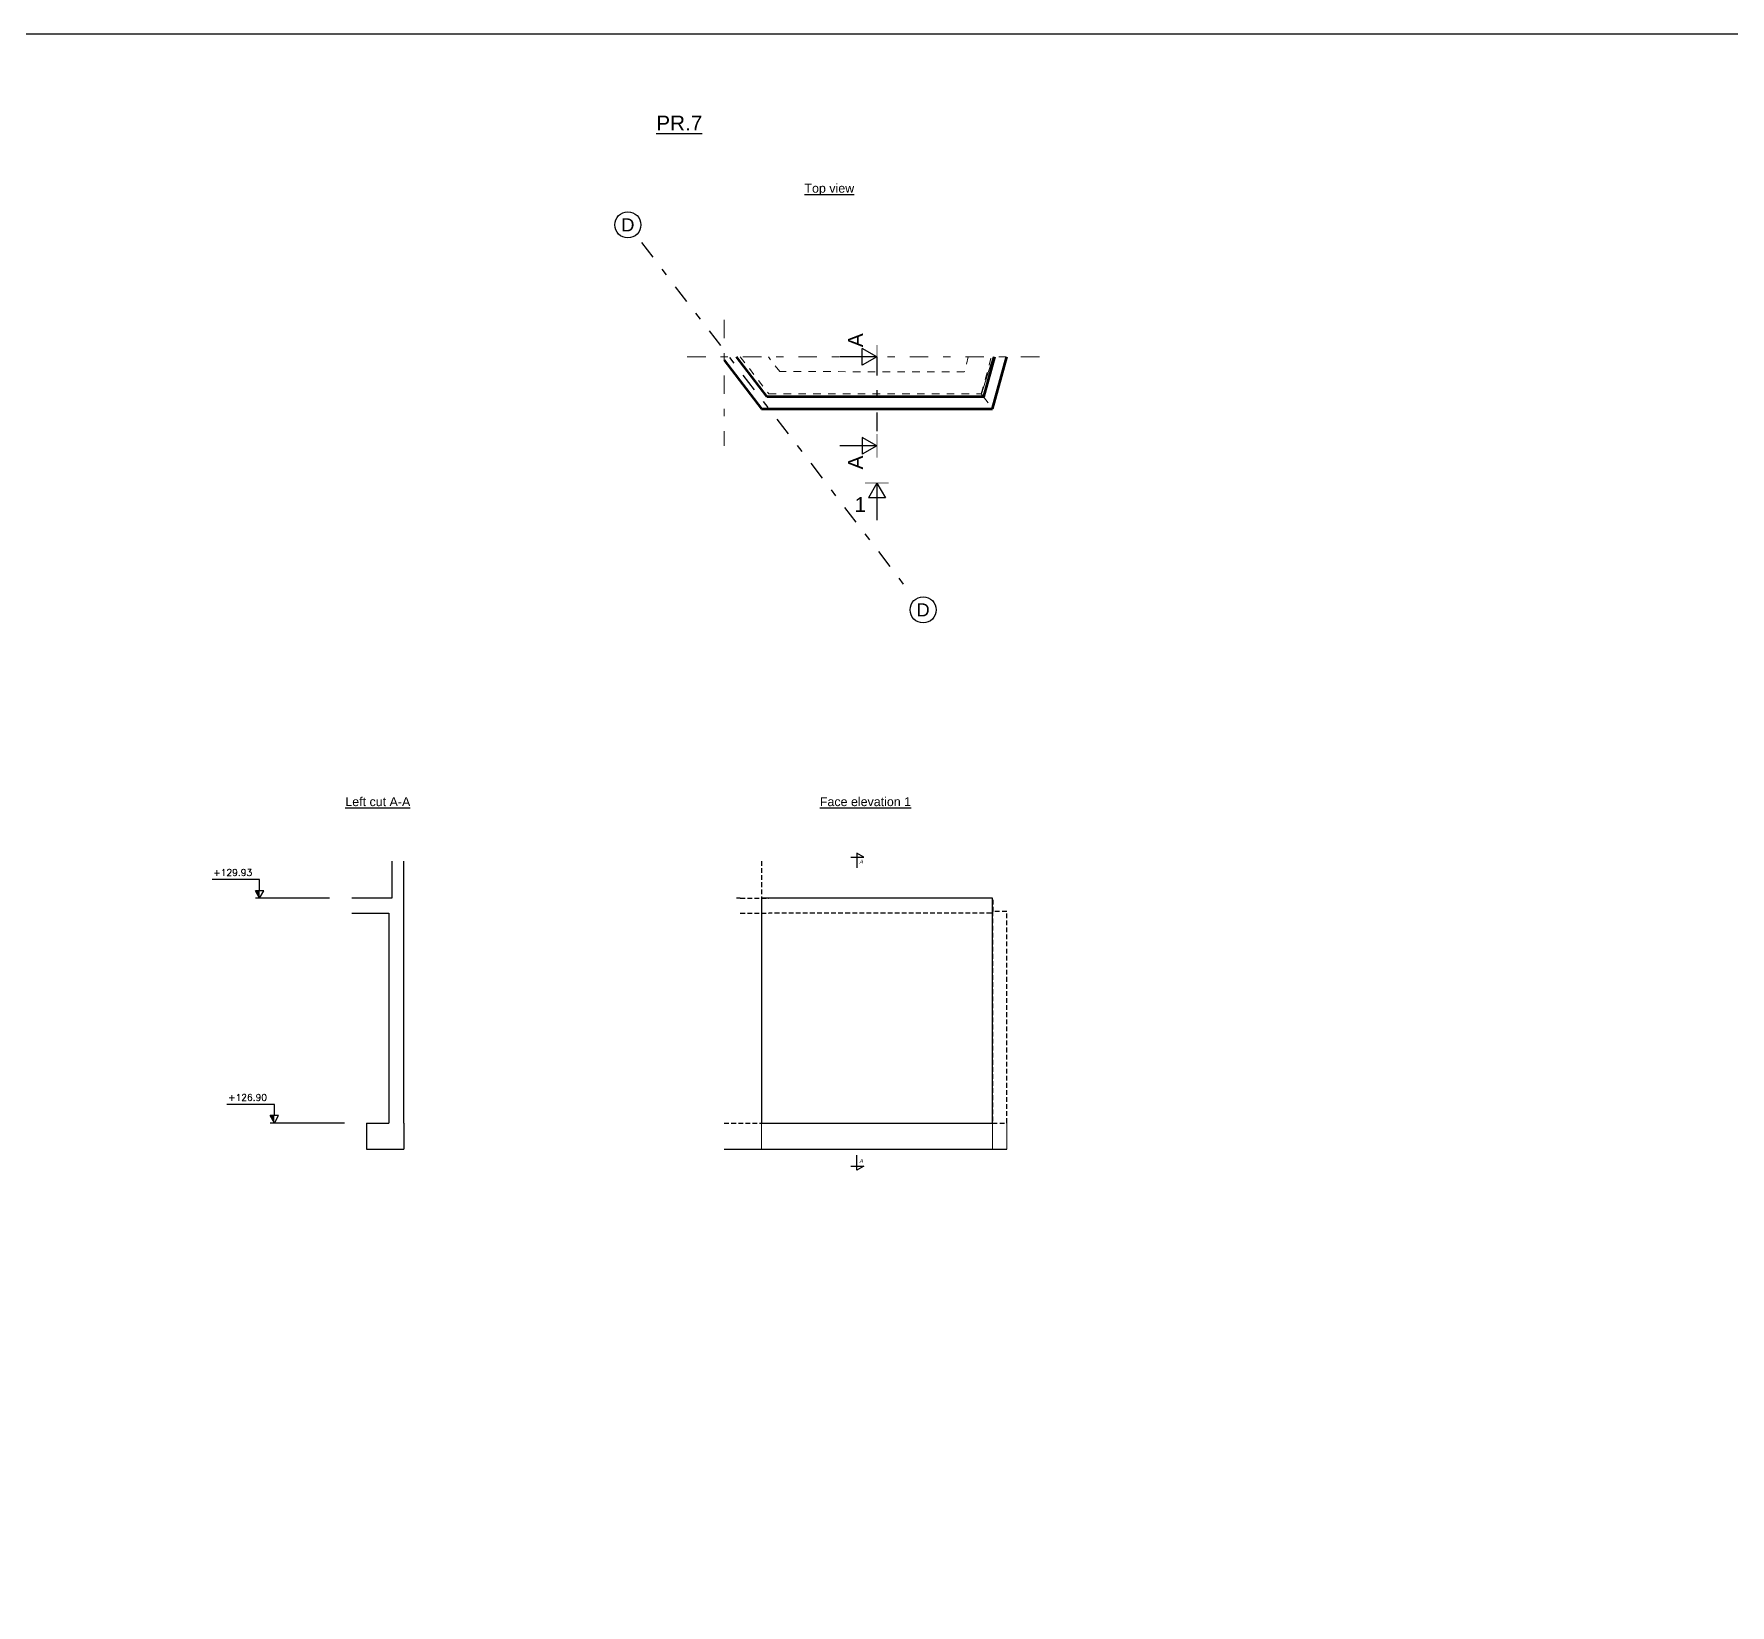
# Model space of a CAD drawing. Header units: millimetres. Extents: x -21776 to 63757, y -7870 to 8483.
# Drawn here: x 50650 to 52937, y -4478 to -2361 of the extents above; entities that cross this region are included whole.
import ezdxf
from ezdxf.enums import TextEntityAlignment as Align

# ---------------------------------------------------------------- set-up
doc = ezdxf.new("R2010")
doc.units = ezdxf.units.MM
for name, pattern in [('CACHE', [9.525, 6.35, -3.175]), ('GrDotted', [0.4, 0.1, -0.1, 0.1, -0.1]), ('GrFeatureAxis', [0.85, 0.25, -0.2, 0.1, -0.2, 0.1])]:
    doc.linetypes.add(name, pattern=pattern)
for name, color, linetype in [('GO-TEXTE', 9, 'Continuous'), ('Grid', 7, 'Continuous'), ('K_ENT_M_Building_PR.7', 7, 'Continuous'), ('K_FOT_M_Building_PR.7', 7, 'Continuous'), ('K_FOT_M_Building_V.46', 7, 'Continuous'), ('K_SLB_M_Building_PR.7', 7, 'Continuous'), ('K_wAL_M_Building_PR.7', 7, 'Continuous'), ('préfa v', 2, 'Continuous'), ('STR_VOI-POT', 6, 'Continuous')]:
    doc.layers.add(name, color=color, linetype=linetype)
doc.styles.add('GrCut', font='swissli.ttf', dxfattribs={"height": 0.2})
doc.styles.add('GrDimensions', font='simplex.shx')
doc.styles.add('GrElevation', font='swissli.ttf', dxfattribs={"height": 0.2})
doc.styles.add('GrGrid', font='ARIAL.TTF', dxfattribs={"height": 0.17})
doc.styles.add('GrTitleDrawing', font='swissli.ttf', dxfattribs={"height": 0.2})
doc.styles.add('Lucida', font='')
doc.styles.get('Lucida').set_extended_font_data('Lucida Sans', italic=True)

# ---------------------------------------------------------------- blocks, each defined once
blk = doc.blocks.new('World Level Arrow 5_i')
at = {"color": 7, "linetype": 'Continuous', "lineweight": -3, "extrusion": (0, -1.22461e-16, -1)}
for p, q in [((0, 9.43), (0, -0.57)), ((-1, 0.57), (-1, -0.57)), ((0, 0), (-1, 0.57)), ((0, 0), (-1, -0.57))]:
    blk.add_line(p, q, dxfattribs=at)
blk.add_solid([(1, -0.57), (0, 0), (1, 0)], dxfattribs=at)

msp = doc.modelspace()

# ---------------------------------------------------------------- linework, layer by layer
at = {"layer": 'GO-TEXTE', "flags": 128}
for points in [[(51751.29787, -3470.27089), (51768.94561, -3470.27089), (51759.26756, -3464.99084), (51759.26756, -3484.91231)], [(51751.29787, -3886.76649), (51768.94561, -3886.76649), (51759.26756, -3892.04655), (51759.26756, -3872.12507)]]:
    msp.add_lwpolyline(points, dxfattribs=at)
at = {"layer": 'Grid', "color": 4, "linetype": 'GrFeatureAxis', "lineweight": 25, "ltscale": 100}
msp.add_line((51469.03632, -2642.06808), (51830.51, -3113.30821), dxfattribs=at)
at = {"layer": 'Grid', "color": 1, "linetype": 'Continuous', "lineweight": 25, "ltscale": 100}
for centre in [(51450.77734, -2618.26451), (51848.76897, -3137.11177)]:
    msp.add_ellipse(centre, major_axis=(12.4308, 12.4308), ratio=1, start_param=5.4977871438, end_param=11.780972451, dxfattribs=at)
at = {"layer": 'K_ENT_M_Building_PR.7', "color": 9, "linetype": 'GrFeatureAxis', "lineweight": 20, "ltscale": 100}
for p, q in [((51580.69967, -2746.13725), (51580.69967, -2916.13975)), ((51530.69967, -2796.13725), (52011.45823, -2796.13725))]:
    msp.add_line(p, q, dxfattribs=at)
at = {"layer": 'K_ENT_M_Building_PR.7', "color": 7, "linetype": 'Continuous', "lineweight": -3, "ltscale": 100}
for p, q in [((51786.57346, -2796.13725), (51766.57346, -2784.79095)), ((51766.57346, -2807.48356), (51766.57346, -2784.79095)), ((51766.57346, -2796.13725), (51736.57346, -2796.13725)), ((51786.57346, -2796.13725), (51766.57346, -2796.13725)), ((51786.57346, -2796.13725), (51766.57346, -2807.48356)), ((51786.57346, -2966.13975), (51775.22715, -2986.13975)), ((51786.57346, -2966.13975), (51797.91977, -2986.13975)), ((51786.57346, -2966.13975), (51786.57346, -2986.13975)), ((51797.91977, -2986.13975), (51775.22715, -2986.13975)), ((51786.57346, -2986.13975), (51786.57346, -3016.13975))]:
    msp.add_line(p, q, dxfattribs=at)
at = {"layer": 'K_ENT_M_Building_PR.7', "color": 7, "linetype": 'Continuous', "lineweight": -3, "ltscale": 100, "extrusion": (-1.44396e-30, -1.22461e-16, -1)}
for p, q in [((51766.57346, -2916.13975), (51736.57346, -2916.13975)), ((51786.57346, -2916.13975), (51766.57346, -2904.79345)), ((51766.57346, -2904.79345), (51766.57346, -2927.48606)), ((51786.57346, -2916.13975), (51766.57346, -2916.13975)), ((51786.57346, -2916.13975), (51766.57346, -2927.48606))]:
    msp.add_line(p, q, dxfattribs=at)
at = {"layer": 'K_ENT_M_Building_PR.7', "color": 120, "linetype": 'Continuous', "lineweight": -3}
for p, q in [((50949.38939, -3500.65947), (50890.38939, -3500.65947)), ((50949.38939, -3500.65947), (50890.38939, -3500.65947)), ((50954.38939, -3500.65947), (50949.38939, -3500.65947)), ((50954.38939, -3500.65947), (50949.38939, -3500.65947)), ((50954.38939, -3515.65947), (50954.38939, -3500.65947)), ((50954.38939, -3515.65947), (50954.38939, -3500.65947)), ((50969.35291, -3803.66047), (50910.35291, -3803.66047)), ((50969.35291, -3803.66047), (50910.35291, -3803.66047)), ((50974.35291, -3803.66047), (50969.35291, -3803.66047)), ((50974.35291, -3803.66047), (50969.35291, -3803.66047)), ((50974.35291, -3818.66047), (50974.35291, -3803.66047)), ((50974.35291, -3818.66047), (50974.35291, -3803.66047))]:
    msp.add_line(p, q, dxfattribs=at)
at = {"layer": 'K_ENT_M_Building_PR.7', "color": 7, "linetype": 'Continuous', "lineweight": -3, "ltscale": 100, "const_width": 1.2}
for points in [[(51786.59337, -2812.06246), (51786.55355, -2780.21205)], [(51802.49867, -2966.11985), (51770.64825, -2966.15966)]]:
    msp.add_lwpolyline(points, dxfattribs=at)
at = {"layer": 'K_ENT_M_Building_PR.7', "color": 7, "linetype": 'GrFeatureAxis', "lineweight": -3, "ltscale": 100}
msp.add_lwpolyline([(51786.57346, -2796.13725), (51786.57346, -2916.13975)], dxfattribs=at)
at = {"layer": 'K_ENT_M_Building_PR.7', "color": 7, "linetype": 'Continuous', "lineweight": -3, "ltscale": 100, "extrusion": (-1.44396e-30, -1.22461e-16, -1), "const_width": 1.2}
msp.add_lwpolyline([(-51786.59337, -2900.21455), (-51786.55355, -2932.06496)], dxfattribs=at)
at = {"layer": 'K_FOT_M_Building_PR.7', "color": 9, "linetype": 'GrDotted', "lineweight": 15, "ltscale": 100}
for p, q in [((51655.43939, -2816.06785), (51640.15126, -2796.13725)), ((51909.64755, -2796.13725), (51904.2178, -2816.13031)), ((51904.2178, -2816.13031), (51655.43939, -2816.06785)), ((51630.77232, -2866.06166), (51630.93398, -2866.0617))]:
    msp.add_line(p, q, dxfattribs=at)
at = {"layer": 'K_FOT_M_Building_PR.7', "color": 4, "linetype": 'Continuous', "lineweight": 20, "ltscale": 100}
for p, q in [((51630.77232, -3863.66047), (51630.77232, -3828.66047)), ((51942.44721, -3863.66047), (51942.44721, -3828.66047)), ((51961.45867, -3863.66047), (51961.45867, -3828.66047))]:
    msp.add_line(p, q, dxfattribs=at)
at = {"layer": 'K_FOT_M_Building_V.46', "color": 4, "linetype": 'Continuous', "ltscale": 100}
for p, q in [((51580.69967, -3863.66047), (51630.77232, -3863.66047)), ((51630.77232, -3863.66047), (51942.44721, -3863.66047)), ((51942.44721, -3863.66047), (51961.45867, -3863.66047))]:
    msp.add_line(p, q, dxfattribs=at)
msp.add_lwpolyline([(51630.93398, -3828.65947), (51942.44721, -3828.66047), (51942.44725, -3525.65947), (51630.93398, -3525.65947)], close=True, dxfattribs=at)
at = {"layer": 'K_SLB_M_Building_PR.7', "color": 103, "linetype": 'Continuous', "lineweight": 20, "ltscale": 100}
for p, q in [((51927.68378, -2846.1399), (51943.08345, -2796.13725)), ((51927.15446, -2846.1399), (51927.68378, -2846.1399))]:
    msp.add_line(p, q, dxfattribs=at)
at = {"layer": 'K_wAL_M_Building_PR.7', "color": 6, "linetype": 'Continuous', "lineweight": 60, "ltscale": 100}
for p, q in [((51580.69967, -2800.78376), (51630.83222, -2866.13975)), ((51638.72417, -2850.13975), (51597.30052, -2796.13725)), ((51944.8787, -2796.13725), (51930.21293, -2850.13975)), ((51942.44725, -2866.13975), (51961.45823, -2796.13725)), ((51930.21293, -2850.13975), (51638.72417, -2850.13975)), ((51630.83222, -2866.13975), (51942.44725, -2866.13975))]:
    msp.add_line(p, q, dxfattribs=at)
at = {"layer": 'K_wAL_M_Building_PR.7', "color": 9, "linetype": 'GrDotted', "lineweight": 15, "ltscale": 100}
for p, q in [((51602.34494, -2796.13725), (51640.69839, -2846.13725)), ((51927.15244, -2846.13725), (51940.73122, -2796.13725)), ((51640.69839, -2846.13725), (51927.15244, -2846.13725)), ((51930.21293, -2850.13975), (51942.44725, -2866.13975)), ((51630.69967, -2866.13975), (51630.69967, -2865.96694))]:
    msp.add_line(p, q, dxfattribs=at)
at = {"layer": 'K_wAL_M_Building_PR.7', "color": 6, "linetype": 'Continuous', "lineweight": 20, "ltscale": 100}
for p, q in [((51930.21293, -2850.13975), (51927.15446, -2846.1399)), ((51630.69967, -2865.96694), (51630.69967, -2866.13975)), ((51630.69967, -2866.13975), (51630.83222, -2866.13975))]:
    msp.add_line(p, q, dxfattribs=at)
at = {"layer": 'préfa v', "color": 2, "ltscale": 3}
for p, q in [((51132.71884, -3475.65947), (51132.71884, -3525.65947)), ((51148.71884, -3525.65947), (51148.71884, -3475.65947)), ((51128.71634, -3525.65947), (51078.71634, -3525.65947)), ((51132.71884, -3525.65947), (51128.71892, -3525.65947)), ((51148.71884, -3828.65947), (51148.71884, -3525.65947)), ((51078.71634, -3545.66197), (51128.71634, -3545.66197)), ((51128.71634, -3545.66197), (51128.71634, -3828.65947)), ((51098.67986, -3828.66047), (51128.71634, -3828.65947)), ((51098.67986, -3828.66047), (51098.67986, -3863.66047)), ((51148.67987, -3828.66047), (51148.67987, -3863.66047)), ((51098.67986, -3863.66047), (51148.67987, -3863.66047))]:
    msp.add_line(p, q, dxfattribs=at)
at = {"layer": 'STR_VOI-POT', "color": 7, "linetype": 'CACHE'}
for p, q in [((51630.83222, -3475.65947), (51630.83222, -3525.65947)), ((51602.34494, -3525.65947), (51597.30052, -3525.65947)), ((51602.34494, -3525.65947), (51640.69839, -3525.65947)), ((51630.69967, -3525.65947), (51630.78312, -3525.65947)), ((51630.83222, -3525.65947), (51630.69967, -3525.65947)), ((51630.69967, -3525.65947), (51630.69967, -3525.65947)), ((51630.78312, -3525.65947), (51630.69967, -3525.65947)), ((51640.56342, -3525.65947), (51640.69839, -3525.65947)), ((51640.56534, -3525.65947), (51640.56534, -3525.65947)), ((51640.70031, -3525.65947), (51640.56534, -3525.65947)), ((51640.69839, -3525.65947), (51640.69839, -3525.65947)), ((51643.76858, -3525.65947), (51640.70031, -3525.65947)), ((51927.15244, -3525.65947), (51643.76858, -3525.65947)), ((51942.44725, -3525.65947), (51927.15446, -3525.65947)), ((51942.44725, -3543.65947), (51942.44725, -3525.65947)), ((51942.44725, -3543.65947), (51942.44725, -3828.65947)), ((51961.45823, -3543.65947), (51942.44725, -3543.65947)), ((51943.08345, -3543.65947), (51943.08345, -3525.65947)), ((51961.45823, -3828.65947), (51961.45823, -3543.65947)), ((51602.34494, -3545.66197), (51640.69839, -3545.66197)), ((51940.73122, -3545.66197), (51640.69839, -3545.66197)), ((51580.69967, -3828.65947), (51630.69967, -3828.65947)), ((51630.69967, -3828.65947), (51942.44725, -3828.65947)), ((51630.69967, -3828.65947), (51630.69967, -3828.65947)), ((51942.44725, -3828.65947), (51961.45823, -3828.65947))]:
    msp.add_line(p, q, dxfattribs=at)
at = {"layer": 'STR_VOI-POT'}
msp.add_lwpolyline([(-14626.05801, -2360.94219), (63756.79188, -2360.94219), (63756.79188, -6687.41341), (-14626.05801, -6687.41341)], close=True, dxfattribs=at)

# ---------------------------------------------------------------- block references
at = {"layer": 'K_ENT_M_Building_PR.7', "color": 120, "linetype": 'Continuous', "lineweight": -3, "xscale": 10, "yscale": 10, "zscale": 10, "rotation": 270}
for p in [(50954.38939, -3525.65947), (50954.38939, -3525.65947), (50974.35291, -3828.66047), (50974.35291, -3828.66047)]:
    msp.add_blockref('World Level Arrow 5_i', p, dxfattribs=at)

# ---------------------------------------------------------------- texts
at = {"layer": 'GO-TEXTE', "linetype": 'Continuous', "style": 'Lucida'}
for p in [(51762.88271, -3479.06365), (51762.88271, -3882.49621)]:
    msp.add_text('A', height=5.32, rotation=0.00179755, dxfattribs=at).set_placement(p)
at = {"layer": 'Grid', "color": 1, "linetype": 'Continuous', "lineweight": -3, "ltscale": 100, "style": 'GrGrid'}
for p in [(51450.77734, -2618.26451), (51848.76897, -3137.11177)]:
    msp.add_text('D', height=17.57981, dxfattribs=at).set_placement(p, align=Align.MIDDLE_CENTER)
at = {"layer": 'K_ENT_M_Building_PR.7', "color": 7, "linetype": 'Continuous', "lineweight": -3, "ltscale": 100, "attachment_point": 5}
for s, insert, char_height, style in [('{\\LPR.7}', (51520.08751, -2481.0513), 20, 'GrTitleDrawing'), ('\\LTop view', (51722.32788, -2570.6847), 12, 'GrTitleDrawing'), ('{1}', (51764.16367, -2995.17863), 20, 'GrElevation'), ('\\LLeft cut A-A', (51113.71759, -3395.65947), 12, 'GrTitleDrawing'), ('\\LFace elevation 1', (51771.07917, -3395.65947), 12, 'GrTitleDrawing')]:
    msp.add_mtext(s, dxfattribs=dict(at, insert=insert, char_height=char_height, style=style))
at = {"layer": 'K_ENT_M_Building_PR.7', "color": 7, "linetype": 'Continuous', "lineweight": -3, "ltscale": 100, "char_height": 20, "attachment_point": 5, "rotation": 90, "style": 'GrCut'}
for insert in [(51757.53458, -2773.72746), (51757.53458, -2938.54954)]:
    msp.add_mtext('{A}', dxfattribs=dict(at, insert=insert))
at = {"layer": 'K_ENT_M_Building_PR.7', "color": 0, "linetype": 'Continuous', "lineweight": -3, "char_height": 9, "attachment_point": 9, "style": 'GrDimensions'}
for s, insert in [('\\A1;+129.93', (50944.38939, -3495.65947)), ('\\A1;+126.90', (50964.35291, -3798.66047))]:
    msp.add_mtext(s, dxfattribs=dict(at, insert=insert))

doc.saveas('drawing.dxf')
